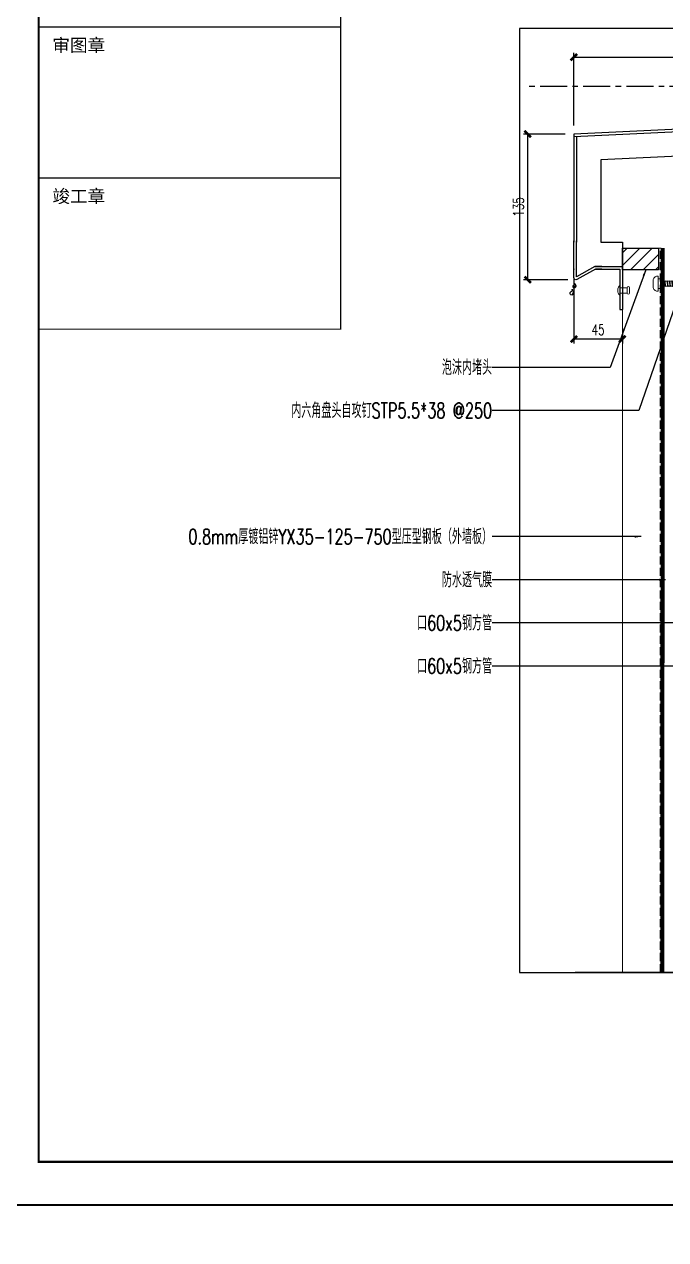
# Model space of a CAD drawing. Extents: x -160106 to 966792, y -663931 to 1550022.
# Drawn here: x -35889 to -35295, y -86857 to -85731 of the extents above; entities that cross this region are included whole.
import ezdxf
from ezdxf.enums import TextEntityAlignment as Align
from ezdxf.xclip import XClip

# ---------------------------------------------------------------- set-up
doc = ezdxf.new("R2010")
doc.units = 0
doc.linetypes.add('ZN-CENTER', pattern=[2, 1.25, -0.25, 0.25, -0.25])
doc.linetypes.add('ZN-DASH', pattern=[0.35, 0.25, -0.1])
for name, color, linetype in [('!ZN3-玻璃幕墙-4', 4, 'Continuous'), ('!ZN3-铝板幕墙-3', 3, 'Continuous'), ('!ZN4-辅助材料-1', 1, 'Continuous'), ('!ZN5-铝材断面-6', 6, 'Continuous'), ('!ZN6-虚线-8', 8, 'ZN-DASH'), ('!ZN6-轴线-1', 1, 'ZN-CENTER'), ('0-cxFrame', 155, 'Continuous'), ('3符号', 173, 'Continuous'), ('DIM', 173, 'Continuous'), ('qianming', 155, 'Continuous'), ('TEXT', 7, 'Continuous')]:
    doc.layers.add(name, color=color, linetype=linetype)
for name, color, linetype, lineweight in [('0-cxText', 131, 'Continuous', 25), ('0_SCREW RIVET', 4, 'Continuous', 15), ('彩钢板', 6, 'Continuous', 15), ('防火岩棉', 252, 'Continuous', 13)]:
    doc.layers.add(name, color=color, linetype=linetype, lineweight=lineweight)
doc.styles.add('cx_biaoti', font='')
doc.styles.add('cx_tuming', font='simhei.ttf')
doc.styles.add('cx_tuqian1', font='')
doc.styles.add('DHTEXT-1', font='ROMANS.shx', dxfattribs={"width": 0.7, "bigfont": 'CHINESE.shx'})
doc.styles.add('图框宋体', font='', dxfattribs={"width": 0.75})
doc.styles.add('黑体', font='simhei.ttf', dxfattribs={"height": 12})
doc.styles.get('cx_biaoti').set_extended_font_data('SimSun')
doc.styles.get('cx_tuqian1').set_extended_font_data('SimSun')
doc.styles.get('图框宋体').set_extended_font_data('SimSun')
doc.dimstyles.new('ZN4', dxfattribs={"dimscale": 4, "dimtxt": 2.5, "dimasz": 1.5, "dimexe": 1, "dimexo": 2, "dimgap": 0.9, "dimtad": 1, "dimdec": 0, "dimdsep": 46, "dimtxsty": 'DHTEXT-1', "dimblk": 'ARCHTICK', "dimcen": 2.5, "dimclrd": 173, "dimclre": 173, "dimclrt": 7, "dimazin": 2, "dimtfac": 1, "dimtix": 1, "dimtmove": 2, "dimatfit": 3, "dimfxl": 0, "dimarcsym": 0})

# ---------------------------------------------------------------- blocks, each defined once
blk = doc.blocks.new('20180416.09092401')
at = {"layer": '!ZN4-辅助材料-1', "color": 145}
for centre, radius, start, end in [((5.1, -9.5), 3.93, 140.0495, 186.0703), ((2.6, -9.9), 1.35, 182.8889, 295.6987), ((2.9, -9.8), 1.25, 155.4041, 236.1311), ((2.2, -7.1), 0.08, 350.823, 137.7216), ((4.1, -7.2), 1.84, 175.7812, 243.5577), ((2.1, -9.9), 1.61, 309.5965, 21.7891), ((2.9, -9.6), 0.8, 21.7891, 60.8756), ((8.2, -15.7), 4.91, 140.0495, 186.0703), ((5, -16.2), 1.69, 182.8889, 295.6987), ((5.4, -16), 1.56, 155.4041, 236.1311), ((4.5, -12.6), 0.1, 350.823, 137.7216), ((6.9, -12.8), 2.3, 175.7812, 243.5577), ((4.5, -16.1), 2.01, 309.5965, 21.7891), ((5.4, -15.7), 1, 21.7891, 60.8756)]:
    blk.add_arc(centre, radius, start, end, dxfattribs=at)
blk = doc.blocks.new('A$Cf3634199')
at = {"layer": '!ZN3-铝板幕墙-3'}
blk.add_lwpolyline([(1, -25), (-5, -25), (-22.1, -34.8, -0.557537), (-25, -33), (-25, -33), (-25, 1.1)], format="xyb", dxfattribs=at)
blk.add_lwpolyline([(1, -22.5), (-5.7, -22.5), (-22.5, -32.1), (-22.5, 1.1)], dxfattribs=at)
at = {"layer": '!ZN5-铝材断面-6'}
blk.add_point((-25, -25), dxfattribs=at)
at = {"layer": '!ZN3-玻璃幕墙-4', "xscale": -1}
blk.add_blockref('20180416.09092401', (-22, -31.3), dxfattribs=at)
blk = doc.blocks.new('$紧固件$00000029')
at = {"layer": '0_SCREW RIVET'}
for p, q in [((-4.5, 1), (4.5, 1)), ((-2.5, 1), (-2.5, -6)), ((2.5, 1), (2.5, -6)), ((-2.5, -6), (2.5, -6)), ((-2.5, -8), (2.5, -8))]:
    blk.add_line(p, q, dxfattribs=at)
blk.add_lwpolyline([(-4.5, 1, -0.147667), (-1.5, 2.8), (1.5, 2.8, -0.147667), (4.5, 1)], format="xyb", dxfattribs=at)
for centre, start, end in [((-2.5, -7), 90, 270), ((2.5, -7), 270, 90)]:
    blk.add_arc(centre, 1, start, end, dxfattribs=at)
blk = doc.blocks.new('$紧固件$00000145')
at = {"layer": '0_SCREW RIVET'}
for p, q in [((-1.7, 9.4), (-1.7, 7.2)), ((-1.7, 6.7), (-1.7, 5)), ((-1.7, 4.5), (-1.7, 2.8)), ((-1.7, 2.3), (-1.7, 0.6)), ((-1.7, 0.1), (-1.7, -1.6)), ((2.8, 9.4), (2.8, 7.6)), ((2.8, 7.1), (2.8, 5.4)), ((2.8, 4.9), (2.8, 3.2)), ((2.8, 2.7), (2.8, 1)), ((2.8, 0.5), (2.8, -1.2)), ((-1.7, -2.1), (-1.7, -3.8)), ((-1.7, -4.3), (-1.7, -6)), ((-1.7, -6.5), (-1.7, -8.2)), ((-1.7, -8.7), (-1.7, -10.5)), ((-1.7, -11), (-1.7, -12.7)), ((2.8, -1.7), (2.8, -3.4)), ((2.8, -3.9), (2.8, -5.6)), ((2.8, -6.1), (2.8, -7.8)), ((2.8, -8.3), (2.8, -10.1)), ((2.8, -10.6), (2.8, -12.3)), ((-1.7, -13.2), (-1.7, -14.9)), ((-1.7, -15.4), (-1.7, -17.1)), ((-1.7, -17.6), (-1.7, -19.3)), ((-1.7, -19.8), (-1.7, -24.8)), ((2.8, -12.8), (2.8, -14.5)), ((2.8, -15), (2.8, -16.7)), ((2.8, -17.2), (2.8, -18.9)), ((2.8, -19.4), (2.8, -24.8)), ((-1.7, -24.8), (0.5, -26.6)), ((0.5, -26.6), (2.8, -24.8))]:
    blk.add_line(p, q, dxfattribs=at)
blk.add_lwpolyline([(-6.5, 12.1, -0.414214), (-2.5, 16.1), (3.5, 16.1, -0.414214), (7.5, 12.1), (7.5, 12.2), (7.5, 11.4), (-6.5, 11.4), (-6.5, 12.2)], format="xyb", close=True, dxfattribs=at)
for points in [[(-4, 11.4), (5, 11.4), (5, 9.4), (-4, 9.4)], [(-1.7, 6.7), (2.8, 7.1), (3.3, 7.4), (2.8, 7.6), (-1.7, 7.2), (-2.2, 6.9)], [(-1.7, 4.5), (2.8, 4.9), (3.3, 5.2), (2.8, 5.4), (-1.7, 5), (-2.2, 4.7)], [(-1.7, 2.3), (2.8, 2.7), (3.3, 3), (2.8, 3.2), (-1.7, 2.8), (-2.2, 2.5)], [(-1.7, 0.1), (2.8, 0.5), (3.3, 0.8), (2.8, 1), (-1.7, 0.6), (-2.2, 0.3)], [(-1.7, -2.1), (2.8, -1.7), (3.3, -1.4), (2.8, -1.2), (-1.7, -1.6), (-2.2, -1.9)], [(-1.7, -4.3), (2.8, -3.9), (3.3, -3.6), (2.8, -3.4), (-1.7, -3.8), (-2.2, -4.1)], [(-1.7, -6.5), (2.8, -6.1), (3.3, -5.8), (2.8, -5.6), (-1.7, -6), (-2.2, -6.3)], [(-1.7, -8.7), (2.8, -8.3), (3.3, -8.1), (2.8, -7.8), (-1.7, -8.2), (-2.2, -8.5)], [(-1.7, -11), (2.8, -10.6), (3.3, -10.3), (2.8, -10.1), (-1.7, -10.5), (-2.2, -10.7)], [(-1.7, -13.2), (2.8, -12.8), (3.3, -12.5), (2.8, -12.3), (-1.7, -12.7), (-2.2, -13)], [(-1.7, -15.4), (2.8, -15), (3.3, -14.7), (2.8, -14.5), (-1.7, -14.9), (-2.2, -15.2)], [(-1.7, -17.6), (2.8, -17.2), (3.3, -16.9), (2.8, -16.7), (-1.7, -17.1), (-2.2, -17.4)]]:
    blk.add_lwpolyline(points, close=True, dxfattribs=at)
for points in [[(1.7, -19), (-1.7, -19.3), (-2.2, -19.6), (-1.7, -19.8), (1.6, -19.5)], [(0.5, -26.6), (1.9, -18), (2.5, -19.4), (2.5, -19.4), (2.8, -19.9)], [(2.3, -18.9), (2.8, -18.9), (3.3, -19.1), (2.8, -19.4), (2.5, -19.4)]]:
    blk.add_lwpolyline(points, dxfattribs=at)
blk = doc.blocks.new('20250911162422')
h = blk.add_hatch()
h.set_pattern_fill('ANSI31', color=256, scale=2.574546, style=0)
h.set_pattern_definition([(225, (34238.569, 62424.131), (5.7800201, -5.7800201), [])])
h.paths.add_polyline_path([(-35, 18350.3), (-1.6, 18350.3), (-1.6, 18330.3), (-35, 18330.3)])
at = {"layer": '!ZN3-铝板幕墙-3'}
for p, q in [((835, 18500), (-80, 18456)), ((832.5, 18497.4), (-79.9, 18453.5)), ((775, 18472.1), (-55, 18432.2)), ((-80, 18456), (-80, 18355.9)), ((-77.5, 18453.6), (-77.5, 18355.9)), ((-55, 18432.2), (-55, 18355.9))]:
    blk.add_line(p, q, dxfattribs=at)
at = {"layer": '!ZN3-铝板幕墙-3', "ltscale": 1000}
for p, q in [((-55, 18355.9), (-35, 18355.9)), ((-35, 18355.9), (-35, 18293.3)), ((-60.7, 18333.4), (-35, 18333.4)), ((-60, 18330.9), (-37.5, 18330.9)), ((-37.5, 18330.9), (-37.5, 18293.3))]:
    blk.add_line(p, q, dxfattribs=at)
at = {"layer": '!ZN3-铝板幕墙-3', "ltscale": 30}
blk.add_line((-37.5, 18293.3), (-35, 18293.3), dxfattribs=at)
at = {"layer": '!ZN6-虚线-8', "ltscale": 30}
blk.add_line((0.2, 16317.5), (0.2, 18350.3), dxfattribs=at)
blk.add_lwpolyline([(-35, 18350.3), (-1.6, 18350.3), (-1.6, 18330.3), (-35, 18330.3)], close=True)
at = {"layer": '彩钢板', "color": 1}
for p, q in [((-35, 16317.5), (-35, 18350.3)), ((-35, 18350.3), (1, 18350.3)), ((1, 16317.5), (1, 18350.3))]:
    blk.add_line(p, q, dxfattribs=at)
at = {"layer": '防火岩棉', "color": 0, "const_width": 3.75}
blk.add_lwpolyline([(2.4, 18350.3), (1, 16143.1)], dxfattribs=at)
at = {"layer": '!ZN3-铝板幕墙-3', "ltscale": 1000}
blk.add_blockref('A$Cf3634199', (-55, 18355.9), dxfattribs=at)
at = {"rotation": 90}
blk.add_blockref('$紧固件$00000145', (9.6, 18316.8, 0), dxfattribs=at)
at = {"xscale": -1.000000000000002, "rotation": 90}
blk.add_blockref('$紧固件$00000029', (-36.5, 18311.1), dxfattribs=at)
blk = doc.blocks.new('zjcx_lan_xinxi(Dragon)')
for p, q in [((7000, -3200), (0, -3200)), ((7000, -6700), (0, -6700)), ((7000, -10200), (0, -10200)), ((7000, -13700), (0, -13700)), ((7000, -17200), (0, -17200))]:
    blk.add_line(p, q)
at = {"const_width": 25}
blk.add_lwpolyline([(0, -20700), (7000, -20700), (7000, 0), (0, 0)], close=True, dxfattribs=at)
for points in [[(2500, -3200), (2500, 0)], [(4500, -3200), (4500, 0)], [(0, -800), (7000, -800)], [(0, -1600), (7000, -1600)], [(0, -2400), (7000, -2400)]]:
    blk.add_lwpolyline(points)
for points in [[(7000, -3200), (7000, 0)], [(0, -3200), (7000, -3200)], [(0, -20700), (7000, -20700), (7000, -3200)], [(0, -20700), (7000, -20700)]]:
    blk.add_lwpolyline(points, dxfattribs=at)
at = {"style": '图框宋体'}
for s, p in [('实   名', (3500, -400)), ('签   名', (5750, -400)), ('项目负责人', (1204, -1200)), ('专业负责人', (1250, -2000)), ('设  计  人', (1250, -2800))]:
    blk.add_text(s, height=300, dxfattribs=at).set_placement(p, align=Align.MIDDLE)
for s, p in [('注册（执业）章', (318, -3771)), ('预留章', (318, -7271)), ('出图章(未盖出图专用章本图无效)', (318, -10771)), ('审图章', (318, -14271)), ('竣工章', (318, -17771))]:
    blk.add_text(s, height=300, dxfattribs=at).set_placement(p)
blk = doc.blocks.new('T-信息(Dragon)')
at = {"layer": '0-cxFrame'}
blk.add_blockref('zjcx_lan_xinxi(Dragon)', (0, 0), dxfattribs=at)
at = {"layer": 'qianming', "color": 3, "style": 'cx_biaoti'}
for s, p in [('宋月飞', (3585, -1168)), ('宋月飞', (3585, -1968)), ('叶佳超', (3585, -2768))]:
    blk.add_text(s, height=350, dxfattribs=at).set_placement(p, align=Align.MIDDLE_CENTER)
blk = doc.blocks.new('TK22.A2 L(Dragon)')
at = {"layer": '0-cxFrame', "color": 7, "const_width": 0.5}
blk.add_lwpolyline([(0, 0), (-594, 0), (-594, 420), (0, 420)], close=True, dxfattribs=at)
at = {"layer": '0-cxFrame', "const_width": 0.5}
blk.add_lwpolyline([(-80, 10), (-574, 10), (-574, 410), (-80, 410)], close=True, dxfattribs=at)
at = {"layer": '0-cxFrame', "xscale": 0.01, "yscale": 0.01, "zscale": 0.01}
blk.add_blockref('T-信息(Dragon)', (-574, 410), dxfattribs=at)
at = {"style": '黑体', "flags": 4}
blk.add_attdef('图幅', text='', height=3.3, dxfattribs=at).set_placement((-40, 3), align=Align.RIGHT)
at = {"layer": '0-cxText', "flags": 4}
for tag, height, style, p in [('建设单位', 3.5, 'cx_tuming', (-45, 240)), ('项目名称', 3.5, 'cx_tuming', (-45, 210)), ('子项名称', 3.5, 'cx_tuming', (-45, 180)), ('工程编号', 3.3, 'cx_tuqian1', (-35, 165)), ('图名1', 3.5, 'cx_tuming', (-45, 87)), ('图名2', 3.5, 'cx_tuming', (-45, 79)), ('图名3', 3.5, 'cx_tuming', (-45, 71)), ('出图日期', 3.3, 'cx_tuqian1', (-39, 60)), ('专业', 3.3, 'cx_tuqian1', (-55, 52)), ('图号', 3.3, 'cx_tuqian1', (-55, 44)), ('版次', 3.3, 'cx_tuqian1', (-20, 44))]:
    blk.add_attdef(tag, text='', height=height, dxfattribs=dict(at, style=style)).set_placement(p, align=Align.MIDDLE)
at = {"layer": 'Defpoints', "color": 6, "flags": 4}
for tag, height, style, p in [('tufu', 3.3, '黑体', (-12, 12)), ('dwfname', 4, 'cx_tuqian1', (-80, 3))]:
    blk.add_attdef(tag, text='', height=height, dxfattribs=dict(at, style=style)).set_placement(p, align=Align.RIGHT)
blk = doc.blocks.new('_ArchTick')
at = {"color": 0, "linetype": 'ByBlock', "const_width": 0.4}
blk.add_lwpolyline([(-0.5, -0.5), (0.5, 0.5)], dxfattribs=at)
blk = doc.blocks.new('*D2993')
at = {"layer": 'Defpoints', "color": 0, "ltscale": 40, "transparency": 16777216}
for p in [(-34464.9, -85761.2), (-34464.9, -85788.4), (-35379.9, -85832.4)]:
    blk.add_point(p, dxfattribs=at)
at = {"layer": 'DIM', "color": 173, "linetype": 'ByBlock', "lineweight": -2, "ltscale": 40, "transparency": 16777216}
for p, q in [((-35379.9, -85824.4), (-35379.9, -85757.2)), ((-35379.9, -85761.2), (-34464.9, -85761.2)), ((-34464.9, -85780.4), (-34464.9, -85757.2))]:
    blk.add_line(p, q, dxfattribs=at)
at = {"layer": 'DIM', "color": 173, "lineweight": -2, "ltscale": 40, "transparency": 16777216, "xscale": 6, "yscale": 6, "zscale": 6, "rotation": 180}
blk.add_blockref('_ArchTick', (-35379.9, -85761.2), dxfattribs=at)
at = {"layer": 'DIM', "color": 173, "lineweight": -2, "ltscale": 40, "transparency": 16777216, "xscale": 6, "yscale": 6, "zscale": 6}
blk.add_blockref('_ArchTick', (-34464.9, -85761.2), dxfattribs=at)
at = {"layer": 'DIM', "color": 7, "ltscale": 40, "transparency": 16777216, "insert": (-34922.4, -85752.6), "char_height": 10, "attachment_point": 5, "style": 'DHTEXT-1'}
blk.add_mtext('915', dxfattribs=at)
blk = doc.blocks.new('*D2994')
at = {"layer": 'Defpoints', "color": 0, "ltscale": 40, "transparency": 16777216}
for p in [(-35422.7, -85832.4), (-35379.9, -85832.4), (-35377.4, -85967.5)]:
    blk.add_point(p, dxfattribs=at)
at = {"layer": 'DIM', "color": 173, "linetype": 'ByBlock', "lineweight": -2, "ltscale": 40, "transparency": 16777216}
for p, q in [((-35387.9, -85832.4), (-35426.7, -85832.4)), ((-35422.7, -85967.5), (-35422.7, -85832.4)), ((-35385.4, -85967.5), (-35426.7, -85967.5))]:
    blk.add_line(p, q, dxfattribs=at)
at = {"layer": 'DIM', "color": 173, "lineweight": -2, "ltscale": 40, "transparency": 16777216, "xscale": 6, "yscale": 6, "zscale": 6}
for p, rotation in [((-35422.7, -85832.4), 90), ((-35422.7, -85967.5), 270)]:
    blk.add_blockref('_ArchTick', p, dxfattribs=dict(at, rotation=rotation))
at = {"layer": 'DIM', "color": 7, "ltscale": 40, "transparency": 16777216, "insert": (-35431.3, -85899.9), "char_height": 10, "attachment_point": 5, "rotation": 90, "style": 'DHTEXT-1'}
blk.add_mtext('135', dxfattribs=at)
blk = doc.blocks.new('*D2995')
at = {"layer": 'Defpoints', "color": 0, "ltscale": 40, "transparency": 16777216}
for p in [(-35379.9, -85957.5), (-35334.9, -86004.5), (-35379.9, -86022.4)]:
    blk.add_point(p, dxfattribs=at)
at = {"layer": 'DIM', "color": 173, "linetype": 'ByBlock', "lineweight": -2, "ltscale": 40, "transparency": 16777216}
for p, q in [((-35379.9, -85965.5), (-35379.9, -86026.4)), ((-35334.9, -86012.5), (-35334.9, -86026.4)), ((-35334.9, -86022.4), (-35379.9, -86022.4))]:
    blk.add_line(p, q, dxfattribs=at)
at = {"layer": 'DIM', "color": 173, "lineweight": -2, "ltscale": 40, "transparency": 16777216, "xscale": 6, "yscale": 6, "zscale": 6, "rotation": 180}
blk.add_blockref('_ArchTick', (-35379.9, -86022.4), dxfattribs=at)
at = {"layer": 'DIM', "color": 173, "lineweight": -2, "ltscale": 40, "transparency": 16777216, "xscale": 6, "yscale": 6, "zscale": 6}
blk.add_blockref('_ArchTick', (-35334.9, -86022.4), dxfattribs=at)
at = {"layer": 'DIM', "color": 7, "ltscale": 40, "transparency": 16777216, "insert": (-35357.4, -86013.8), "char_height": 10, "attachment_point": 5, "style": 'DHTEXT-1'}
blk.add_mtext('45', dxfattribs=at)

msp = doc.modelspace()

# ---------------------------------------------------------------- block references
at = {"ltscale": 100}
ref = msp.add_blockref('20250911162422', (-35299.91, -104288.39), dxfattribs=at)
XClip(ref).set_block_clipping_path([(-130.4228853667, 17678.8680248123), (922.4596479926, 18553.8050696778)])

# ---------------------------------------------------------------- texts
at = {"layer": 'TEXT', "ltscale": 40, "style": 'DHTEXT-1', "width": 0.7}
for s, p in [('泡沫内堵头', (-35455.68, -86048.64)), ('内六角盘头自攻钉STP5.5*38 @250', (-35455.68, -86088.64)), ('0.8mm厚镀铝锌YX35-125-750型压型钢板（外墙板）', (-35455.68, -86205.55)), ('防水透气膜', (-35455.68, -86245.55)), ('口60x5钢方管', (-35455.68, -86285.55)), ('口60x5钢方管', (-35455.68, -86325.55))]:
    msp.add_text(s, height=14, dxfattribs=at).set_placement(p, align=Align.MIDDLE_RIGHT)

# ---------------------------------------------------------------- next in the draw order: linework, layer by layer
at = {"layer": '!ZN6-轴线-1', "linetype": 'ZN-CENTER', "ltscale": 20}
msp.add_line((-33986.19, -85788.39), (-35424.33, -85788.39), dxfattribs=at)
at = {"layer": '3符号'}
msp.add_lwpolyline([(-34542.01, -86609.52), (-34956.43, -86609.52), (-34958.43, -86617.52), (-34962.43, -86601.52), (-34964.43, -86609.52), (-35378.84, -86609.52)], dxfattribs=at)

# ---------------------------------------------------------------- next in the draw order: block references
at = {"layer": '0-cxFrame', "xscale": 4, "yscale": 4, "zscale": 4}
msp.add_blockref('TK22.A2 L(Dragon)', (-33580.09, -86825.19), dxfattribs=at)

# ---------------------------------------------------------------- next in the draw order: dimensions: what is measured, and where the dimension line sits
at = {"layer": 'DIM', "ltscale": 40}
for base, p1, p2, picture, middle in [((-34464.91, -85761.19), (-35379.91, -85832.39), (-34464.91, -85788.39), '*D2993', (-34922.41, -85752.59)), ((-35379.91, -86022.41), (-35334.91, -86004.46), (-35379.91, -85957.53), '*D2995', (-35357.41, -86013.81))]:
    dim = msp.add_linear_dim(base=base, p1=p1, p2=p2, dimstyle='ZN4', dxfattribs=at)
    dim.commit()
    dim.dimension.update_dxf_attribs({"geometry": picture, "text_midpoint": middle})
dim = msp.add_linear_dim(base=(-35422.65, -85832.39), p1=(-35377.41, -85967.47), p2=(-35379.91, -85832.39), angle=90, dimstyle='ZN4', dxfattribs=at)
dim.commit()
dim.dimension.update_dxf_attribs({"geometry": '*D2994', "text_midpoint": (-35431.25, -85899.93)})

# ---------------------------------------------------------------- next in the draw order: leaders
at = {"layer": 'DIM'}
for points in [[(-35313.18, -85958.08), (-35346.23, -86048.64), (-35455.68, -86048.64)], [(-35279.86, -85973.33), (-35319.67, -86088.64), (-35455.68, -86088.64)], [(-35317.38, -86205.55), (-35394.2, -86205.55), (-35455.68, -86205.55)], [(-35295.06, -86245.55), (-35394.2, -86245.55), (-35455.68, -86245.55)], [(-35258.26, -86285.55), (-35394.2, -86285.55), (-35455.68, -86285.55)], [(-34951.9, -86325.55), (-35394.2, -86325.55), (-35455.68, -86325.55)]]:
    msp.add_leader(points, dimstyle='ZN4', dxfattribs=at)

doc.saveas('drawing.dxf')
